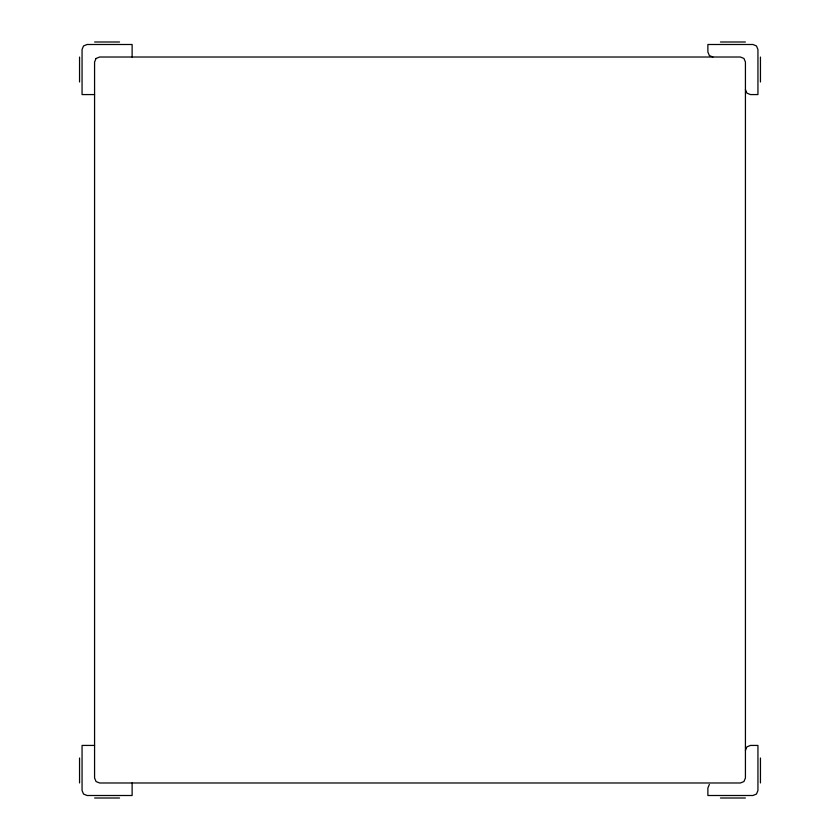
<?xml version="1.0" encoding="UTF-8"?>
<svg xmlns="http://www.w3.org/2000/svg" width="840" height="840" viewBox="0 0 840 840"><rect width="100%" height="100%" fill="white"/><g stroke="black" fill="none" stroke-linecap="round" stroke-linejoin="round"><path stroke-width="1.26" d="M709.349 784.445L707.879 787.983L707.879 795.501L752.945 795.501L756.483 794.031L757.943 790.493L757.943 745.427L750.435 745.427L746.897 746.897L745.427 750.435M94.615 42L119.553 42M720.447 42L745.385 42M94.573 94.573L82.058 94.573L82.058 49.508L83.517 45.969L87.055 44.499L132.121 44.499L132.121 57.015M94.573 745.427L82.058 745.427L82.058 790.493L83.517 794.031L87.055 795.501L132.121 795.501L132.121 782.985M94.615 798L119.553 798M720.447 798L745.385 798M712.887 57.015L709.349 55.556L707.879 52.017L707.879 44.499L752.945 44.499L756.483 45.969L757.943 49.508L757.943 94.573L750.435 94.573L746.897 93.104L745.427 89.565M760.452 57.068L760.452 82.005M760.452 757.995L760.452 782.933M79.548 57.068L79.548 82.005M79.548 757.995L79.548 782.933M96.033 58.485L94.573 62.024L94.573 777.976L96.033 781.515L99.572 782.985L740.428 782.985L743.967 781.515L745.427 777.976L745.427 62.024L743.967 58.485L740.428 57.015L99.572 57.015L96.033 58.485"/></g></svg>
